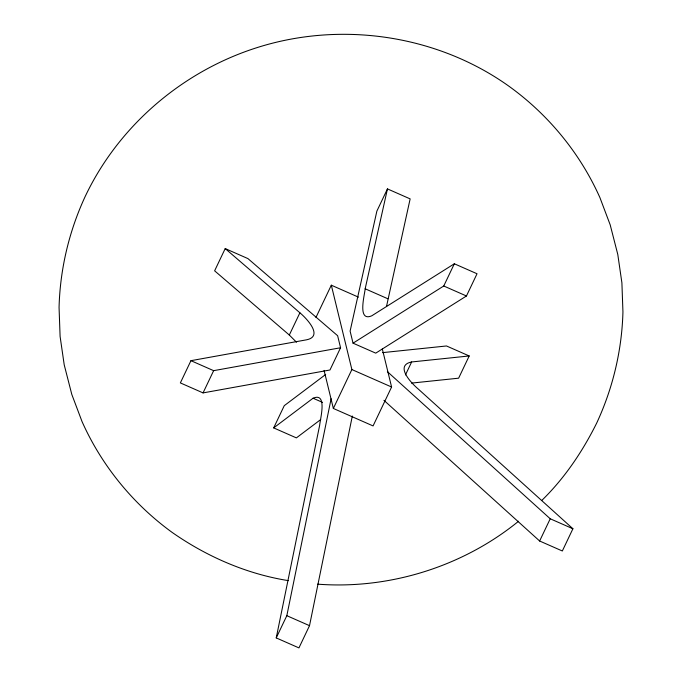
<?xml version="1.0" encoding="UTF-8"?>
<svg xmlns="http://www.w3.org/2000/svg" width="682" height="682" viewBox="0 0 682 682"><rect width="100%" height="100%" fill="white"/><g stroke="black" fill="none" stroke-linecap="round" stroke-linejoin="round"><path stroke-width="1.02" d="M386.506 306.448L410.146 198.888L387.453 188.897L376.865 211.13L350.105 331.111L353.046 343.165L375.739 353.148L466.454 295.988L477.033 273.755L454.34 263.772L371.758 315.809C357.112 322.177 364.657 294.965 365.168 288.784L387.453 188.897M352.321 416.046L309.517 625.667L298.938 647.9L276.236 637.909L319.662 425.244C320.173 419.063 327.727 391.852 313.072 398.22L273.678 427.895L296.38 437.887L320.685 419.575M276.236 637.909L286.824 615.684L331.111 398.757M225.205 248.589L299.901 312.799C306.329 318.162 323.95 336.354 306.491 339.824L190.943 360.676L180.355 382.909L203.057 392.9L329.977 369.985L340.565 347.752L337.624 335.706L247.907 258.58L225.205 248.589L214.625 270.822L289.313 335.033L296.482 342.211M203.057 392.9L213.637 370.667L340.565 347.752M289.313 335.033L299.901 312.799M315.954 317.462L331.316 285.195L358.442 297.139M273.678 427.895L284.266 405.662L325.672 374.478M382.321 348.962L391.596 387.018L373.071 425.926L333.353 408.45L351.878 369.542L331.316 285.195M353.046 343.165L443.752 285.997L454.34 263.772M405.458 374.93L411.63 361.963L469.207 355.961L458.619 378.186L411.51 383.105M411.63 361.963C394.162 365.433 411.783 383.616 418.211 388.987L572.914 528.755L562.335 550.988L539.633 541.005L550.221 518.772L387.393 371.664M541.934 500.298C564.534 478.244 582.394 451.723 596.46 423.539L596.597 423.275C612.854 388.39 621.924 350.352 622.939 311.862L621.899 282.825L617.79 254.471L610.194 224.847L599.947 197.686C580.356 153.74 549.053 115.42 510.179 87.117L509.948 86.946C438.253 35.242 342.449 20.869 258.308 47.22C183.62 70.485 119.282 125.002 85.54 195.751L85.403 196.015C69.146 230.9 60.076 268.938 59.061 307.429L60.101 336.456L64.21 364.819L71.806 394.443L82.053 421.604C101.644 465.542 132.947 503.862 171.821 532.173L172.052 532.344C206.74 556.597 246.569 573.997 288.469 580.646M518.584 521.227C462.822 566.623 389.303 589.606 317.616 584.159M382.585 352.637L446.505 345.97L469.207 355.961M443.752 285.997L466.454 295.988M365.168 288.784L387.87 298.776M351.878 369.542L391.596 387.018M313.072 398.22L322.535 402.389M190.943 360.676L213.637 370.667M550.221 518.772L572.914 528.755M286.824 615.684L309.517 625.667M383.923 400.317L539.633 541.005M324.078 370.394L333.353 408.45"/></g></svg>
